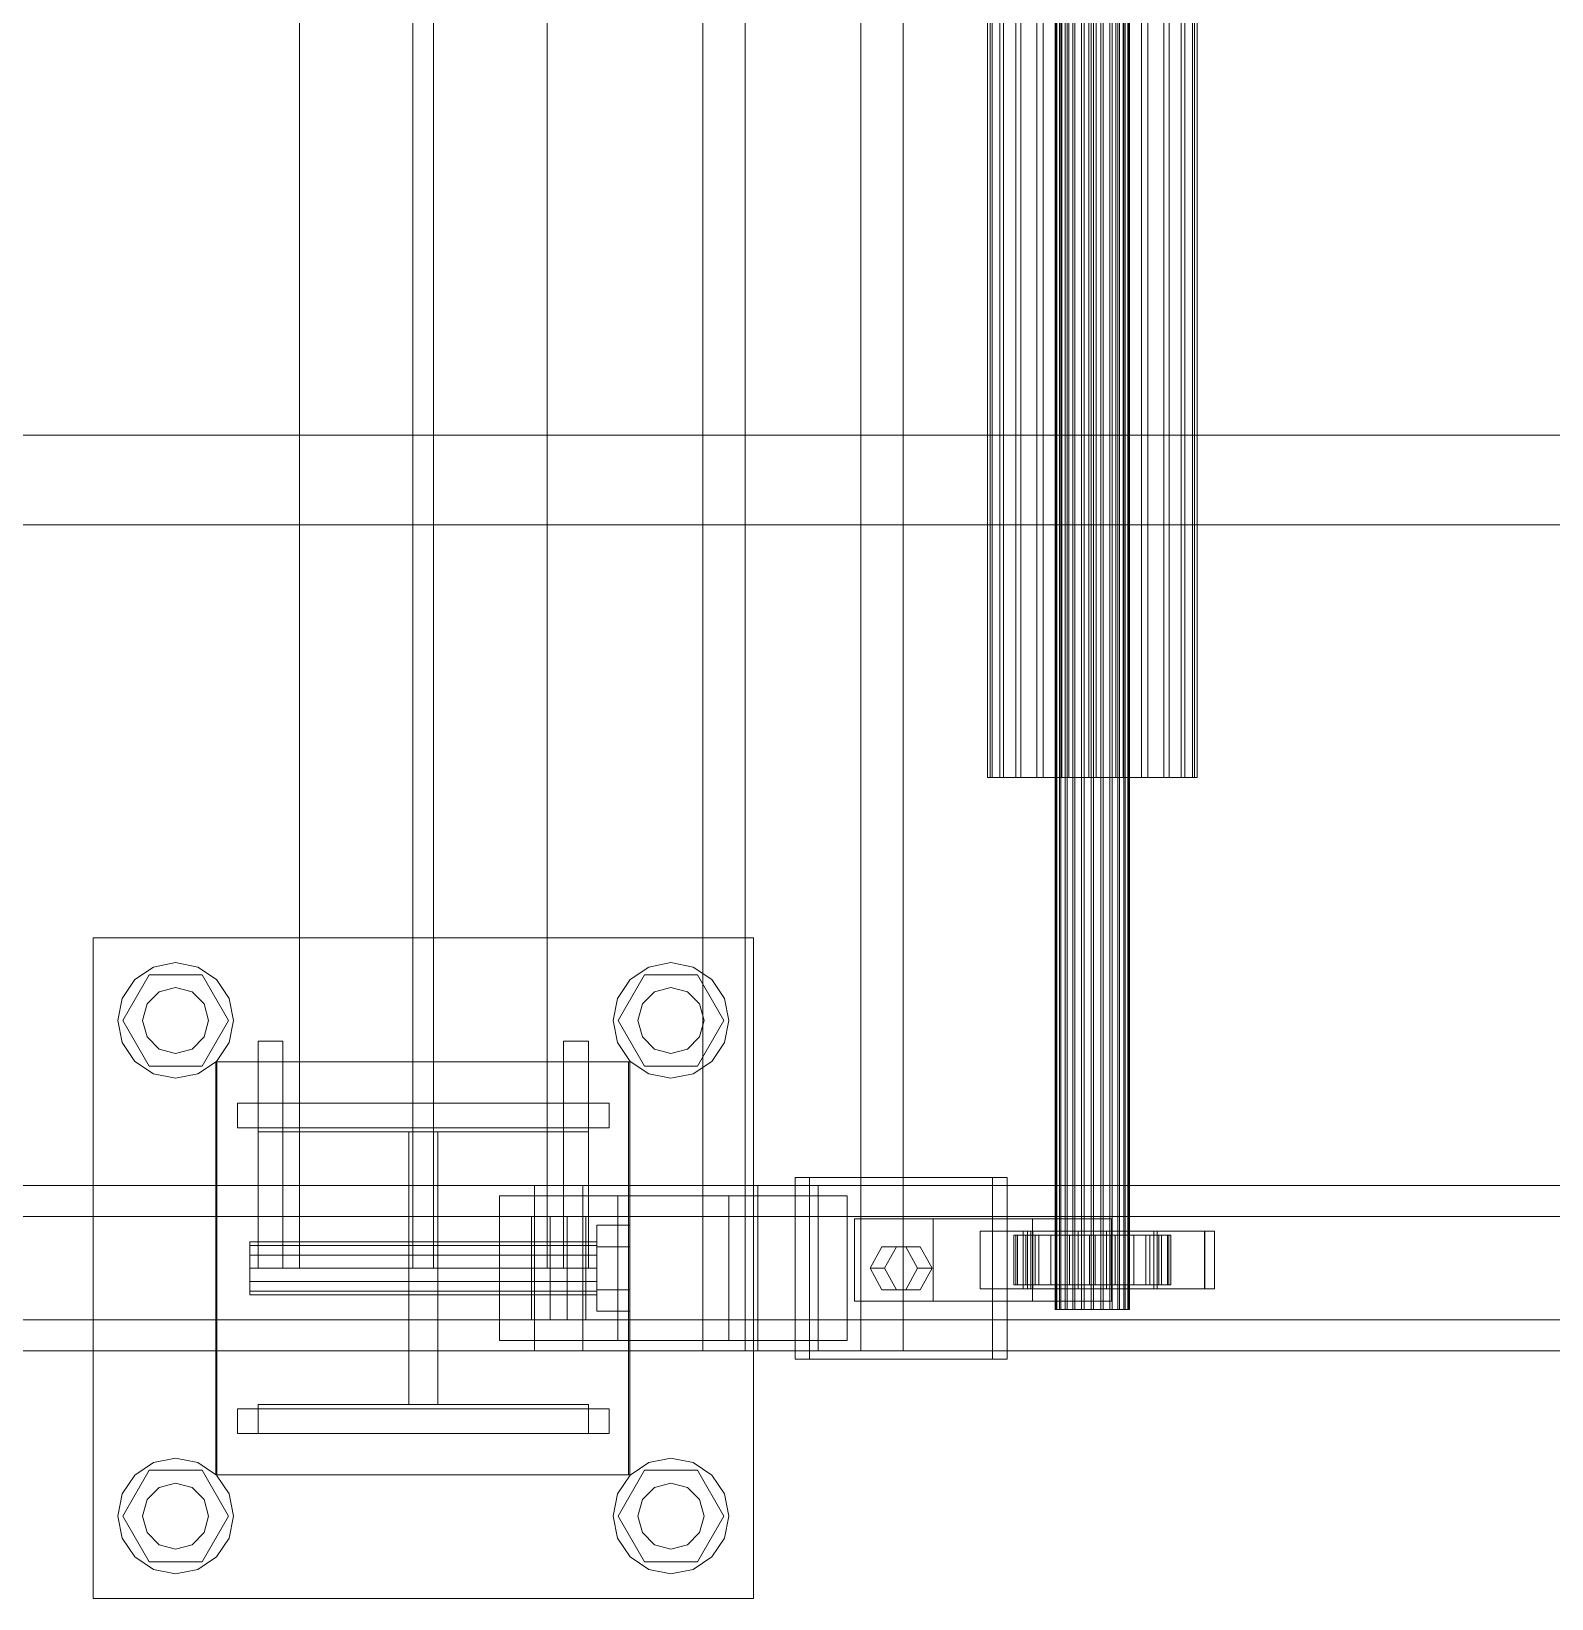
# Model space of a CAD drawing. Header units: millimetres. Extents: x -1970 to 59977, y -50268 to 6837.
# Drawn here: x 22280.8 to 22649.1, y -18510 to -18130.5 of the extents above; entities that cross this region are included whole.
import ezdxf

# ---------------------------------------------------------------- set-up
doc = ezdxf.new("R2010")
doc.units = ezdxf.units.MM
doc.layers.add('superior_C02', color=7, linetype='Continuous', lineweight=0)

msp = doc.modelspace()

# ---------------------------------------------------------------- linework, layer by layer
at = {"layer": 'superior_C02'}
for p, q in [((22443.495, -17550), (22443.495, -18450)), ((22453.724, -18450), (22453.724, -17550)), ((22481.748, -18450), (22481.748, -17550)), ((22491.977, -17550), (22491.977, -18450)), ((22528.831, -18440), (22528.831, -17560)), ((22529.057, -18440), (22529.057, -17560)), ((22529.219, -18440), (22529.219, -17560)), ((22529.88, -18440), (22529.88, -17560)), ((22530.193, -18440), (22530.193, -17560)), ((22531.245, -18440), (22531.245, -17560)), ((22531.687, -18440), (22531.687, -17560)), ((22533.058, -18440), (22533.058, -17560)), ((22533.6, -18440), (22533.6, -17560)), ((22535.196, -18440), (22535.196, -17560)), ((22535.8, -18440), (22535.8, -17560)), ((22537.513, -18440), (22537.513, -17560)), ((22538.139, -18440), (22538.139, -17560)), ((22539.852, -18440), (22539.852, -17560)), ((22540.456, -18440), (22540.456, -17560)), ((22542.052, -18440), (22542.052, -17560)), ((22542.594, -18440), (22542.594, -17560)), ((22543.965, -18440), (22543.965, -17560)), ((22544.408, -18440), (22544.408, -17560)), ((22545.459, -18440), (22545.459, -17560)), ((22545.772, -18440), (22545.772, -17560)), ((22546.433, -17560), (22546.433, -18440)), ((22546.595, -18440), (22546.595, -17560)), ((22546.821, -18440), (22546.821, -17560)), ((22345.756, -17570), (22345.756, -18430)), ((22373.256, -17570), (22373.256, -18430)), ((22378.256, -18430), (22378.256, -17570)), ((22405.756, -18430), (22405.756, -17570)), ((22512.441, -18311.15), (22512.441, -17688.85)), ((22513.078, -18311.15), (22513.078, -17688.85)), ((22513.535, -18311.15), (22513.535, -17688.85)), ((22515.4, -18311.15), (22515.4, -17688.85)), ((22516.284, -18311.15), (22516.284, -17688.85)), ((22519.252, -18311.15), (22519.252, -17688.85)), ((22520.501, -18311.15), (22520.501, -17688.85)), ((22524.368, -18311.15), (22524.368, -17688.85)), ((22525.899, -18311.15), (22525.899, -17688.85)), ((22530.402, -18311.15), (22530.402, -17688.85)), ((22532.11, -18311.15), (22532.11, -17688.85)), ((22536.942, -18311.15), (22536.942, -17688.85)), ((22538.71, -18311.15), (22538.71, -17688.85)), ((22543.543, -18311.15), (22543.543, -17688.85)), ((22545.25, -18311.15), (22545.25, -17688.85)), ((22549.753, -18311.15), (22549.753, -17688.85)), ((22551.284, -18311.15), (22551.284, -17688.85)), ((22555.151, -18311.15), (22555.151, -17688.85)), ((22556.4, -18311.15), (22556.4, -17688.85)), ((22559.368, -18311.15), (22559.368, -17688.85)), ((22560.252, -18311.15), (22560.252, -17688.85)), ((22562.117, -17688.85), (22562.117, -18311.15)), ((22562.574, -18311.15), (22562.574, -17688.85)), ((22563.211, -18311.15), (22563.211, -17688.85)), ((22743.432, -18228.298), (21805.732, -18228.298)), ((21807.476, -18228.298), (22745.175, -18228.298)), ((25411.088, -18250), (16335.427, -18250)), ((16336.897, -18250), (25412.557, -18250)), ((22513.535, -18311.15), (22512.441, -18311.15)), ((22512.441, -18311.15), (22513.078, -18311.15)), ((22513.078, -18311.15), (22515.4, -18311.15)), ((22516.284, -18311.15), (22513.535, -18311.15)), ((22515.4, -18311.15), (22519.252, -18311.15)), ((22520.501, -18311.15), (22516.284, -18311.15)), ((22519.252, -18311.15), (22524.368, -18311.15)), ((22525.899, -18311.15), (22520.501, -18311.15)), ((22524.368, -18311.15), (22530.402, -18311.15)), ((22532.11, -18311.15), (22525.899, -18311.15)), ((22530.402, -18311.15), (22536.942, -18311.15)), ((22538.71, -18311.15), (22532.11, -18311.15)), ((22536.942, -18311.15), (22543.543, -18311.15)), ((22545.25, -18311.15), (22538.71, -18311.15)), ((22543.543, -18311.15), (22549.753, -18311.15)), ((22551.284, -18311.15), (22545.25, -18311.15)), ((22549.753, -18311.15), (22555.151, -18311.15)), ((22556.4, -18311.15), (22551.284, -18311.15)), ((22555.151, -18311.15), (22559.368, -18311.15)), ((22560.252, -18311.15), (22556.4, -18311.15)), ((22559.368, -18311.15), (22562.117, -18311.15)), ((22562.574, -18311.15), (22560.252, -18311.15)), ((22562.117, -18311.15), (22563.211, -18311.15)), ((22563.211, -18311.15), (22562.574, -18311.15)), ((22295.756, -18510), (22295.756, -18350)), ((22295.756, -18350), (22455.756, -18350)), ((22455.756, -18350), (22455.756, -18510)), ((22310.398, -18357.066), (22315.756, -18356)), ((22315.756, -18356), (22321.113, -18357.066)), ((22430.398, -18357.066), (22435.756, -18356)), ((22435.756, -18356), (22441.113, -18357.066)), ((22302.821, -18364.642), (22305.856, -18360.101)), ((22302.956, -18370), (22309.356, -18358.915)), ((22305.856, -18360.101), (22310.398, -18357.066)), ((22309.356, -18358.915), (22322.156, -18358.915)), ((22321.113, -18357.066), (22325.655, -18360.101)), ((22322.156, -18358.915), (22328.556, -18370)), ((22325.655, -18360.101), (22328.69, -18364.642)), ((22422.821, -18364.642), (22425.856, -18360.101)), ((22422.956, -18370), (22429.356, -18358.915)), ((22425.856, -18360.101), (22430.398, -18357.066)), ((22429.356, -18358.915), (22442.156, -18358.915)), ((22441.113, -18357.066), (22445.655, -18360.101)), ((22442.156, -18358.915), (22448.556, -18370)), ((22445.655, -18360.101), (22448.69, -18364.642)), ((22308.827, -18366), (22311.756, -18363.072)), ((22311.756, -18363.072), (22315.756, -18362)), ((22315.756, -18362), (22319.756, -18363.072)), ((22319.756, -18363.072), (22322.684, -18366)), ((22428.827, -18366), (22431.756, -18363.072)), ((22431.756, -18363.072), (22435.756, -18362)), ((22435.756, -18362), (22439.756, -18363.072)), ((22439.756, -18363.072), (22442.684, -18366)), ((22301.756, -18370), (22302.821, -18364.642)), ((22307.756, -18370), (22308.827, -18366)), ((22322.684, -18366), (22323.756, -18370)), ((22328.69, -18364.642), (22329.756, -18370)), ((22421.756, -18370), (22422.821, -18364.642)), ((22427.756, -18370), (22428.827, -18366)), ((22442.684, -18366), (22443.756, -18370)), ((22448.69, -18364.642), (22449.756, -18370)), ((22302.821, -18375.358), (22301.756, -18370)), ((22309.356, -18381.085), (22302.956, -18370)), ((22308.827, -18374), (22307.756, -18370)), ((22328.556, -18370), (22322.156, -18381.085)), ((22323.756, -18370), (22322.684, -18374)), ((22329.756, -18370), (22328.69, -18375.358)), ((22422.821, -18375.358), (22421.756, -18370)), ((22429.356, -18381.085), (22422.956, -18370)), ((22428.827, -18374), (22427.756, -18370)), ((22448.556, -18370), (22442.156, -18381.085)), ((22443.756, -18370), (22442.684, -18374)), ((22449.756, -18370), (22448.69, -18375.358)), ((22305.856, -18379.899), (22302.821, -18375.358)), ((22311.756, -18376.928), (22308.827, -18374)), ((22322.684, -18374), (22319.756, -18376.928)), ((22328.69, -18375.358), (22325.655, -18379.899)), ((22335.756, -18430), (22335.756, -18375)), ((22335.756, -18375), (22341.756, -18375)), ((22341.756, -18430), (22341.756, -18375)), ((22409.756, -18430), (22409.756, -18375)), ((22409.756, -18375), (22415.756, -18375)), ((22415.756, -18430), (22415.756, -18375)), ((22425.856, -18379.899), (22422.821, -18375.358)), ((22431.756, -18376.928), (22428.827, -18374)), ((22442.684, -18374), (22439.756, -18376.928)), ((22448.69, -18375.358), (22445.655, -18379.899)), ((22315.756, -18378), (22311.756, -18376.928)), ((22319.756, -18376.928), (22315.756, -18378)), ((22435.756, -18378), (22431.756, -18376.928)), ((22439.756, -18376.928), (22435.756, -18378)), ((22310.398, -18382.934), (22305.856, -18379.899)), ((22322.156, -18381.085), (22309.356, -18381.085)), ((22315.756, -18384), (22310.398, -18382.934)), ((22321.113, -18382.934), (22315.756, -18384)), ((22325.655, -18379.899), (22321.113, -18382.934)), ((22325.463, -18480), (22325.463, -18380)), ((22325.463, -18380), (22425.463, -18380)), ((22325.756, -18480), (22325.756, -18380)), ((22325.756, -18380), (22425.756, -18380)), ((22425.463, -18380), (22425.463, -18480)), ((22425.756, -18380), (22425.756, -18480)), ((22430.398, -18382.934), (22425.856, -18379.899)), ((22442.156, -18381.085), (22429.356, -18381.085)), ((22435.756, -18384), (22430.398, -18382.934)), ((22441.113, -18382.934), (22435.756, -18384)), ((22445.655, -18379.899), (22441.113, -18382.934)), ((22330.756, -18390), (22420.756, -18390)), ((22330.756, -18396), (22330.756, -18390)), ((22335.756, -18397), (22335.756, -18390)), ((22335.756, -18390), (22415.756, -18390)), ((22415.756, -18390), (22415.756, -18397)), ((22420.756, -18396), (22420.756, -18390)), ((22330.756, -18396), (22420.756, -18396)), ((22415.756, -18397), (22335.756, -18397)), ((22372.256, -18463), (22372.256, -18397)), ((22372.256, -18397), (22379.256, -18397)), ((22379.256, -18397), (22379.256, -18463)), ((22513.644, -18408), (22465.827, -18408)), ((22465.827, -18408), (22465.827, -18452)), ((22469.334, -18408), (22465.827, -18408)), ((22469.334, -18452), (22469.334, -18408)), ((22469.334, -18408), (22517.151, -18408)), ((22513.644, -18452), (22513.644, -18408)), ((22513.644, -18408), (22517.151, -18408)), ((22517.151, -18408), (22517.151, -18452)), ((22402.707, -18410), (21255.102, -18410)), ((21266.793, -18410), (22414.397, -18410)), ((22456.776, -18410), (21309.171, -18410)), ((21323.785, -18410), (22471.389, -18410)), ((22422.897, -18412.5), (22394.207, -18412.5)), ((22394.207, -18412.5), (22394.207, -18447.5)), ((22449.738, -18412.5), (22394.207, -18412.5)), ((22402.707, -18410), (22402.707, -18450)), ((22414.397, -18410), (22402.707, -18410)), ((23550.312, -18410), (22402.707, -18410)), ((22414.397, -18450), (22414.397, -18410)), ((22414.397, -18410), (23562.002, -18410)), ((22422.897, -18447.5), (22422.897, -18412.5)), ((22422.897, -18412.5), (22478.428, -18412.5)), ((22449.738, -18447.5), (22449.738, -18412.5)), ((22449.738, -18412.5), (22478.428, -18412.5)), ((22456.776, -18410), (22456.776, -18450)), ((22471.389, -18410), (22456.776, -18410)), ((23604.381, -18410), (22456.776, -18410)), ((22471.389, -18450), (22471.389, -18410)), ((22471.389, -18410), (23618.994, -18410)), ((22478.428, -18412.5), (22478.428, -18447.5)), ((22401.979, -18417.5), (21309.905, -18417.5)), ((21323.051, -18417.5), (22415.126, -18417.5)), ((22401.979, -18417.5), (22401.979, -18442.5)), ((22415.126, -18417.5), (22401.979, -18417.5)), ((22406.465, -18417.5), (22410.639, -18417.5)), ((22406.465, -18442.5), (22406.465, -18417.5)), ((23609.601, -18417.5), (22406.465, -18417.5)), ((22410.639, -18417.5), (22410.639, -18442.5)), ((22410.639, -18417.5), (23613.774, -18417.5)), ((22415.126, -18442.5), (22415.126, -18417.5)), ((22417.756, -18424.8), (22417.756, -18419.6)), ((22425.756, -18419.6), (22417.756, -18419.6)), ((22425.756, -18419.6), (22425.756, -18424.8)), ((22499.299, -18418), (22480.172, -18418)), ((22480.172, -18418), (22480.172, -18438)), ((22523.294, -18418), (22480.172, -18418)), ((22499.299, -18438), (22499.299, -18418)), ((22499.299, -18418), (22542.421, -18418)), ((22523.294, -18438), (22523.294, -18418)), ((22523.294, -18418), (22542.421, -18418)), ((22542.421, -18418), (22542.421, -18438)), ((22333.756, -18424.457), (22333.756, -18423.6)), ((22417.756, -18423.6), (22333.756, -18423.6)), ((22333.756, -18424.457), (22333.756, -18426.8)), ((22333.756, -18424.457), (22417.756, -18424.457)), ((22417.756, -18423.6), (22417.756, -18424.457)), ((22417.756, -18424.457), (22417.756, -18426.8)), ((22522.125, -18421), (22510.649, -18421)), ((22510.649, -18421), (22510.649, -18435)), ((22522.924, -18421), (22510.649, -18421)), ((22519.313, -18422), (22518.838, -18422)), ((22518.838, -18422), (22528.831, -18422)), ((22518.838, -18434), (22518.838, -18422)), ((22518.838, -18422), (22519.656, -18422)), ((22521.051, -18422), (22519.313, -18422)), ((22519.313, -18422), (22529.057, -18422)), ((22519.313, -18434), (22519.313, -18422)), ((22519.656, -18422), (22529.219, -18422)), ((22519.656, -18434), (22519.656, -18422)), ((22519.656, -18422), (22521.712, -18422)), ((22523.932, -18422), (22521.051, -18422)), ((22521.051, -18422), (22529.88, -18422)), ((22521.051, -18434), (22521.051, -18422)), ((22565.083, -18421), (22521.091, -18421)), ((22521.091, -18421), (22521.091, -18435)), ((22523.429, -18421), (22521.091, -18421)), ((22521.712, -18422), (22530.193, -18422)), ((22521.712, -18434), (22521.712, -18422)), ((22521.712, -18422), (22524.867, -18422)), ((22522.125, -18435), (22522.125, -18421)), ((22522.125, -18421), (22534.4, -18421)), ((22522.924, -18435), (22522.924, -18421)), ((22522.924, -18421), (22534.4, -18421)), ((22523.429, -18435), (22523.429, -18421)), ((22523.429, -18421), (22567.421, -18421)), ((22527.759, -18422), (22523.932, -18422)), ((22523.932, -18422), (22531.245, -18422)), ((22523.932, -18434), (22523.932, -18422)), ((22524.867, -18422), (22531.687, -18422)), ((22524.867, -18434), (22524.867, -18422)), ((22524.867, -18422), (22528.904, -18422)), ((22532.273, -18422), (22527.759, -18422)), ((22527.759, -18422), (22533.058, -18422)), ((22527.759, -18434), (22527.759, -18422)), ((22528.831, -18422), (22529.057, -18422)), ((22528.831, -18422), (22528.831, -18434)), ((22529.219, -18422), (22528.831, -18422)), ((22528.904, -18422), (22533.6, -18422)), ((22528.904, -18434), (22528.904, -18422)), ((22528.904, -18422), (22533.55, -18422)), ((22529.057, -18422), (22529.88, -18422)), ((22529.057, -18422), (22529.057, -18434)), ((22529.219, -18422), (22529.219, -18434)), ((22530.193, -18422), (22529.219, -18422)), ((22529.88, -18422), (22531.245, -18422)), ((22529.88, -18422), (22529.88, -18434)), ((22530.193, -18422), (22530.193, -18434)), ((22531.687, -18422), (22530.193, -18422)), ((22531.245, -18422), (22533.058, -18422)), ((22531.245, -18422), (22531.245, -18434)), ((22531.687, -18422), (22531.687, -18434)), ((22533.6, -18422), (22531.687, -18422)), ((22537.165, -18422), (22532.273, -18422)), ((22532.273, -18422), (22535.196, -18422)), ((22532.273, -18434), (22532.273, -18422)), ((22533.058, -18422), (22535.196, -18422)), ((22533.058, -18422), (22533.058, -18434)), ((22533.55, -18422), (22535.8, -18422)), ((22533.55, -18434), (22533.55, -18422)), ((22533.55, -18422), (22538.487, -18422)), ((22533.6, -18422), (22533.6, -18434)), ((22535.8, -18422), (22533.6, -18422)), ((22534.4, -18421), (22534.4, -18435)), ((22535.196, -18422), (22537.513, -18422)), ((22535.196, -18422), (22535.196, -18434)), ((22535.8, -18422), (22535.8, -18434)), ((22538.139, -18422), (22535.8, -18422)), ((22542.102, -18422), (22537.165, -18422)), ((22537.165, -18422), (22537.513, -18422)), ((22537.165, -18434), (22537.165, -18422)), ((22537.513, -18422), (22539.852, -18422)), ((22537.513, -18422), (22537.513, -18434)), ((22538.487, -18422), (22538.139, -18422)), ((22538.139, -18422), (22538.139, -18434)), ((22540.456, -18422), (22538.139, -18422)), ((22538.487, -18434), (22538.487, -18422)), ((22538.487, -18422), (22543.379, -18422)), ((22542.102, -18422), (22539.852, -18422)), ((22539.852, -18422), (22542.052, -18422)), ((22539.852, -18422), (22539.852, -18434)), ((22543.379, -18422), (22540.456, -18422)), ((22540.456, -18422), (22540.456, -18434)), ((22542.594, -18422), (22540.456, -18422)), ((22552.728, -18421), (22541.252, -18421)), ((22541.252, -18421), (22541.252, -18435)), ((22553.527, -18421), (22541.252, -18421)), ((22546.748, -18422), (22542.052, -18422)), ((22542.052, -18422), (22543.965, -18422)), ((22542.052, -18422), (22542.052, -18434)), ((22546.748, -18422), (22542.102, -18422)), ((22542.102, -18434), (22542.102, -18422)), ((22547.893, -18422), (22542.594, -18422)), ((22542.594, -18422), (22542.594, -18434)), ((22544.408, -18422), (22542.594, -18422)), ((22543.379, -18434), (22543.379, -18422)), ((22543.379, -18422), (22547.893, -18422)), ((22550.786, -18422), (22543.965, -18422)), ((22543.965, -18422), (22545.459, -18422)), ((22543.965, -18422), (22543.965, -18434)), ((22551.72, -18422), (22544.408, -18422)), ((22544.408, -18422), (22544.408, -18434)), ((22545.772, -18422), (22544.408, -18422)), ((22553.94, -18422), (22545.459, -18422)), ((22545.459, -18422), (22546.433, -18422)), ((22545.459, -18422), (22545.459, -18434)), ((22554.601, -18422), (22545.772, -18422)), ((22545.772, -18422), (22545.772, -18434)), ((22546.595, -18422), (22545.772, -18422)), ((22546.433, -18422), (22555.996, -18422)), ((22546.433, -18434), (22546.433, -18422)), ((22546.433, -18422), (22546.821, -18422)), ((22556.339, -18422), (22546.595, -18422)), ((22546.595, -18422), (22546.595, -18434)), ((22546.821, -18422), (22546.595, -18422)), ((22550.786, -18422), (22546.748, -18422)), ((22546.748, -18434), (22546.748, -18422)), ((22556.815, -18422), (22546.821, -18422)), ((22546.821, -18422), (22546.821, -18434)), ((22547.893, -18434), (22547.893, -18422)), ((22547.893, -18422), (22551.72, -18422)), ((22553.94, -18422), (22550.786, -18422)), ((22550.786, -18434), (22550.786, -18422)), ((22551.72, -18434), (22551.72, -18422)), ((22551.72, -18422), (22554.601, -18422)), ((22552.728, -18435), (22552.728, -18421)), ((22552.728, -18421), (22565.003, -18421)), ((22553.527, -18435), (22553.527, -18421)), ((22553.527, -18421), (22565.003, -18421)), ((22555.996, -18422), (22553.94, -18422)), ((22553.94, -18434), (22553.94, -18422)), ((22554.601, -18434), (22554.601, -18422)), ((22554.601, -18422), (22556.339, -18422)), ((22555.996, -18422), (22555.996, -18434)), ((22556.815, -18422), (22555.996, -18422)), ((22556.339, -18434), (22556.339, -18422)), ((22556.339, -18422), (22556.815, -18422)), ((22556.815, -18434), (22556.815, -18422)), ((22565.003, -18421), (22565.003, -18435)), ((22565.083, -18435), (22565.083, -18421)), ((22565.083, -18421), (22567.421, -18421)), ((22567.421, -18421), (22567.421, -18435)), ((22333.756, -18426.8), (22333.756, -18430)), ((22333.756, -18426.8), (22417.756, -18426.8)), ((22417.756, -18424.8), (22417.756, -18435.2)), ((22417.756, -18424.8), (22425.756, -18424.8)), ((22417.756, -18426.8), (22417.756, -18430)), ((22425.756, -18424.8), (22425.756, -18435.2)), ((22483.997, -18430), (22486.866, -18424.804)), ((22486.866, -18424.804), (22492.604, -18424.804)), ((22490.374, -18424.804), (22486.866, -18424.804)), ((22490.374, -18424.804), (22487.505, -18430)), ((22496.112, -18424.804), (22490.374, -18424.804)), ((22492.604, -18424.804), (22495.473, -18430)), ((22496.112, -18424.804), (22492.604, -18424.804)), ((22498.981, -18430), (22496.112, -18424.804)), ((22333.756, -18430), (22333.756, -18433.2)), ((22333.756, -18430), (22417.756, -18430)), ((22335.756, -18430), (22341.756, -18430)), ((22405.756, -18430), (22345.756, -18430)), ((22378.256, -18430), (22373.256, -18430)), ((22409.756, -18430), (22415.756, -18430)), ((22417.756, -18430), (22417.756, -18433.2)), ((22486.866, -18435.196), (22483.997, -18430)), ((22483.997, -18430), (22487.505, -18430)), ((22487.505, -18430), (22490.374, -18435.196)), ((22495.473, -18430), (22492.604, -18435.196)), ((22498.981, -18430), (22495.473, -18430)), ((22496.112, -18435.196), (22498.981, -18430)), ((22333.756, -18433.2), (22333.756, -18435.543)), ((22333.756, -18433.2), (22417.756, -18433.2)), ((22333.756, -18435.543), (22333.756, -18436.4)), ((22333.756, -18435.543), (22417.756, -18435.543)), ((22417.756, -18433.2), (22417.756, -18435.543)), ((22417.756, -18435.2), (22417.756, -18440.4)), ((22417.756, -18435.2), (22425.756, -18435.2)), ((22417.756, -18435.543), (22417.756, -18436.4)), ((22425.756, -18435.2), (22425.756, -18440.4)), ((22492.604, -18435.196), (22486.866, -18435.196)), ((22490.374, -18435.196), (22486.866, -18435.196)), ((22490.374, -18435.196), (22496.112, -18435.196)), ((22496.112, -18435.196), (22492.604, -18435.196)), ((22510.649, -18435), (22522.125, -18435)), ((22510.649, -18435), (22522.924, -18435)), ((22528.831, -18434), (22518.838, -18434)), ((22518.838, -18434), (22519.313, -18434)), ((22519.656, -18434), (22518.838, -18434)), ((22529.057, -18434), (22519.313, -18434)), ((22519.313, -18434), (22521.051, -18434)), ((22529.219, -18434), (22519.656, -18434)), ((22521.712, -18434), (22519.656, -18434)), ((22529.88, -18434), (22521.051, -18434)), ((22521.051, -18434), (22523.932, -18434)), ((22521.091, -18435), (22565.083, -18435)), ((22521.091, -18435), (22523.429, -18435)), ((22530.193, -18434), (22521.712, -18434)), ((22524.867, -18434), (22521.712, -18434)), ((22534.4, -18435), (22522.125, -18435)), ((22534.4, -18435), (22522.924, -18435)), ((22567.421, -18435), (22523.429, -18435)), ((22531.245, -18434), (22523.932, -18434)), ((22523.932, -18434), (22527.759, -18434)), ((22531.687, -18434), (22524.867, -18434)), ((22528.904, -18434), (22524.867, -18434)), ((22533.058, -18434), (22527.759, -18434)), ((22527.759, -18434), (22532.273, -18434)), ((22529.057, -18434), (22528.831, -18434)), ((22528.831, -18434), (22529.219, -18434)), ((22533.6, -18434), (22528.904, -18434)), ((22533.55, -18434), (22528.904, -18434)), ((22529.88, -18434), (22529.057, -18434)), ((22529.219, -18434), (22530.193, -18434)), ((22531.245, -18434), (22529.88, -18434)), ((22530.193, -18434), (22531.687, -18434)), ((22533.058, -18434), (22531.245, -18434)), ((22531.687, -18434), (22533.6, -18434)), ((22535.196, -18434), (22532.273, -18434)), ((22532.273, -18434), (22537.165, -18434)), ((22535.196, -18434), (22533.058, -18434)), ((22535.8, -18434), (22533.55, -18434)), ((22538.487, -18434), (22533.55, -18434)), ((22533.6, -18434), (22535.8, -18434)), ((22537.513, -18434), (22535.196, -18434)), ((22535.8, -18434), (22538.139, -18434)), ((22537.513, -18434), (22537.165, -18434)), ((22537.165, -18434), (22542.102, -18434)), ((22539.852, -18434), (22537.513, -18434)), ((22538.139, -18434), (22538.487, -18434)), ((22538.139, -18434), (22540.456, -18434)), ((22543.379, -18434), (22538.487, -18434)), ((22542.052, -18434), (22539.852, -18434)), ((22539.852, -18434), (22542.102, -18434)), ((22540.456, -18434), (22543.379, -18434)), ((22540.456, -18434), (22542.594, -18434)), ((22541.252, -18435), (22552.728, -18435)), ((22541.252, -18435), (22553.527, -18435)), ((22543.965, -18434), (22542.052, -18434)), ((22542.052, -18434), (22546.748, -18434)), ((22542.102, -18434), (22546.748, -18434)), ((22542.594, -18434), (22547.893, -18434)), ((22542.594, -18434), (22544.408, -18434)), ((22547.893, -18434), (22543.379, -18434)), ((22545.459, -18434), (22543.965, -18434)), ((22543.965, -18434), (22550.786, -18434)), ((22544.408, -18434), (22551.72, -18434)), ((22544.408, -18434), (22545.772, -18434)), ((22546.433, -18434), (22545.459, -18434)), ((22545.459, -18434), (22553.94, -18434)), ((22545.772, -18434), (22554.601, -18434)), ((22545.772, -18434), (22546.595, -18434)), ((22555.996, -18434), (22546.433, -18434)), ((22546.821, -18434), (22546.433, -18434)), ((22546.595, -18434), (22556.339, -18434)), ((22546.595, -18434), (22546.821, -18434)), ((22546.748, -18434), (22550.786, -18434)), ((22546.821, -18434), (22556.815, -18434)), ((22551.72, -18434), (22547.893, -18434)), ((22550.786, -18434), (22553.94, -18434)), ((22554.601, -18434), (22551.72, -18434)), ((22565.003, -18435), (22552.728, -18435)), ((22565.003, -18435), (22553.527, -18435)), ((22553.94, -18434), (22555.996, -18434)), ((22556.339, -18434), (22554.601, -18434)), ((22555.996, -18434), (22556.815, -18434)), ((22556.815, -18434), (22556.339, -18434)), ((22567.421, -18435), (22565.083, -18435)), ((22333.756, -18436.4), (22417.756, -18436.4)), ((22480.172, -18438), (22499.299, -18438)), ((22480.172, -18438), (22523.294, -18438)), ((22542.421, -18438), (22499.299, -18438)), ((22542.421, -18438), (22523.294, -18438)), ((21309.905, -18442.5), (22401.979, -18442.5)), ((21323.051, -18442.5), (22415.126, -18442.5)), ((22401.979, -18442.5), (22415.126, -18442.5)), ((22410.639, -18442.5), (22406.465, -18442.5)), ((22406.465, -18442.5), (23609.601, -18442.5)), ((22410.639, -18442.5), (23613.774, -18442.5)), ((22417.756, -18440.4), (22425.756, -18440.4)), ((22529.219, -18440), (22528.831, -18440)), ((22528.831, -18440), (22529.057, -18440)), ((22529.057, -18440), (22529.88, -18440)), ((22530.193, -18440), (22529.219, -18440)), ((22529.88, -18440), (22531.245, -18440)), ((22531.687, -18440), (22530.193, -18440)), ((22531.245, -18440), (22533.058, -18440)), ((22533.6, -18440), (22531.687, -18440)), ((22533.058, -18440), (22535.196, -18440)), ((22535.8, -18440), (22533.6, -18440)), ((22535.196, -18440), (22537.513, -18440)), ((22538.139, -18440), (22535.8, -18440)), ((22537.513, -18440), (22539.852, -18440)), ((22540.456, -18440), (22538.139, -18440)), ((22539.852, -18440), (22542.052, -18440)), ((22542.594, -18440), (22540.456, -18440)), ((22542.052, -18440), (22543.965, -18440)), ((22544.408, -18440), (22542.594, -18440)), ((22543.965, -18440), (22545.459, -18440)), ((22545.772, -18440), (22544.408, -18440)), ((22545.459, -18440), (22546.433, -18440)), ((22546.595, -18440), (22545.772, -18440)), ((22546.433, -18440), (22546.821, -18440)), ((22546.821, -18440), (22546.595, -18440)), ((21255.102, -18450), (22402.707, -18450)), ((21266.793, -18450), (22414.397, -18450)), ((21309.171, -18450), (22456.776, -18450)), ((21323.785, -18450), (22471.389, -18450)), ((22394.207, -18447.5), (22422.897, -18447.5)), ((22449.738, -18447.5), (22394.207, -18447.5)), ((22402.707, -18450), (22414.397, -18450)), ((22402.707, -18450), (23550.312, -18450)), ((22414.397, -18450), (23562.002, -18450)), ((22478.428, -18447.5), (22422.897, -18447.5)), ((22443.495, -18450), (22481.748, -18450)), ((22443.495, -18450), (22453.724, -18450)), ((22478.428, -18447.5), (22449.738, -18447.5)), ((22491.977, -18450), (22453.724, -18450)), ((22456.776, -18450), (22471.389, -18450)), ((22456.776, -18450), (23604.381, -18450)), ((22471.389, -18450), (23618.994, -18450)), ((22491.977, -18450), (22481.748, -18450)), ((22465.827, -18452), (22513.644, -18452)), ((22465.827, -18452), (22469.334, -18452)), ((22517.151, -18452), (22469.334, -18452)), ((22517.151, -18452), (22513.644, -18452)), ((22330.756, -18464), (22420.756, -18464)), ((22330.756, -18470), (22330.756, -18464)), ((22335.756, -18470), (22335.756, -18463)), ((22335.756, -18463), (22415.756, -18463)), ((22379.256, -18463), (22372.256, -18463)), ((22415.756, -18463), (22415.756, -18470)), ((22420.756, -18470), (22420.756, -18464)), ((22330.756, -18470), (22420.756, -18470)), ((22415.756, -18470), (22335.756, -18470)), ((22305.856, -18480.101), (22310.398, -18477.066)), ((22310.398, -18477.066), (22315.756, -18476)), ((22315.756, -18476), (22321.113, -18477.066)), ((22321.113, -18477.066), (22325.655, -18480.101)), ((22425.856, -18480.101), (22430.398, -18477.066)), ((22430.398, -18477.066), (22435.756, -18476)), ((22435.756, -18476), (22441.113, -18477.066)), ((22441.113, -18477.066), (22445.655, -18480.101)), ((22302.821, -18484.642), (22305.856, -18480.101)), ((22302.956, -18490), (22309.356, -18478.915)), ((22309.356, -18478.915), (22322.156, -18478.915)), ((22322.156, -18478.915), (22328.556, -18490)), ((22425.463, -18480), (22325.463, -18480)), ((22325.655, -18480.101), (22328.69, -18484.642)), ((22425.756, -18480), (22325.756, -18480)), ((22422.821, -18484.642), (22425.856, -18480.101)), ((22422.956, -18490), (22429.356, -18478.915)), ((22429.356, -18478.915), (22442.156, -18478.915)), ((22442.156, -18478.915), (22448.556, -18490)), ((22445.655, -18480.101), (22448.69, -18484.642)), ((22301.756, -18490), (22302.821, -18484.642)), ((22308.827, -18486), (22311.756, -18483.072)), ((22311.756, -18483.072), (22315.756, -18482)), ((22315.756, -18482), (22319.756, -18483.072)), ((22319.756, -18483.072), (22322.684, -18486)), ((22328.69, -18484.642), (22329.756, -18490)), ((22421.756, -18490), (22422.821, -18484.642)), ((22428.827, -18486), (22431.756, -18483.072)), ((22431.756, -18483.072), (22435.756, -18482)), ((22435.756, -18482), (22439.756, -18483.072)), ((22439.756, -18483.072), (22442.684, -18486)), ((22448.69, -18484.642), (22449.756, -18490)), ((22307.756, -18490), (22308.827, -18486)), ((22322.684, -18486), (22323.756, -18490)), ((22427.756, -18490), (22428.827, -18486)), ((22442.684, -18486), (22443.756, -18490)), ((22302.821, -18495.358), (22301.756, -18490)), ((22309.356, -18501.085), (22302.956, -18490)), ((22308.827, -18494), (22307.756, -18490)), ((22328.556, -18490), (22322.156, -18501.085)), ((22323.756, -18490), (22322.684, -18494)), ((22329.756, -18490), (22328.69, -18495.358)), ((22422.821, -18495.358), (22421.756, -18490)), ((22429.356, -18501.085), (22422.956, -18490)), ((22428.827, -18494), (22427.756, -18490)), ((22448.556, -18490), (22442.156, -18501.085)), ((22443.756, -18490), (22442.684, -18494)), ((22449.756, -18490), (22448.69, -18495.358)), ((22305.856, -18499.899), (22302.821, -18495.358)), ((22311.756, -18496.928), (22308.827, -18494)), ((22322.684, -18494), (22319.756, -18496.928)), ((22328.69, -18495.358), (22325.655, -18499.899)), ((22425.856, -18499.899), (22422.821, -18495.358)), ((22431.756, -18496.928), (22428.827, -18494)), ((22442.684, -18494), (22439.756, -18496.928)), ((22448.69, -18495.358), (22445.655, -18499.899)), ((22310.398, -18502.934), (22305.856, -18499.899)), ((22315.756, -18498), (22311.756, -18496.928)), ((22319.756, -18496.928), (22315.756, -18498)), ((22325.655, -18499.899), (22321.113, -18502.934)), ((22430.398, -18502.934), (22425.856, -18499.899)), ((22435.756, -18498), (22431.756, -18496.928)), ((22439.756, -18496.928), (22435.756, -18498)), ((22445.655, -18499.899), (22441.113, -18502.934)), ((22322.156, -18501.085), (22309.356, -18501.085)), ((22315.756, -18504), (22310.398, -18502.934)), ((22321.113, -18502.934), (22315.756, -18504)), ((22442.156, -18501.085), (22429.356, -18501.085)), ((22435.756, -18504), (22430.398, -18502.934)), ((22441.113, -18502.934), (22435.756, -18504)), ((22455.756, -18510), (22295.756, -18510))]:
    msp.add_line(p, q, dxfattribs=at)

doc.saveas('drawing.dxf')
